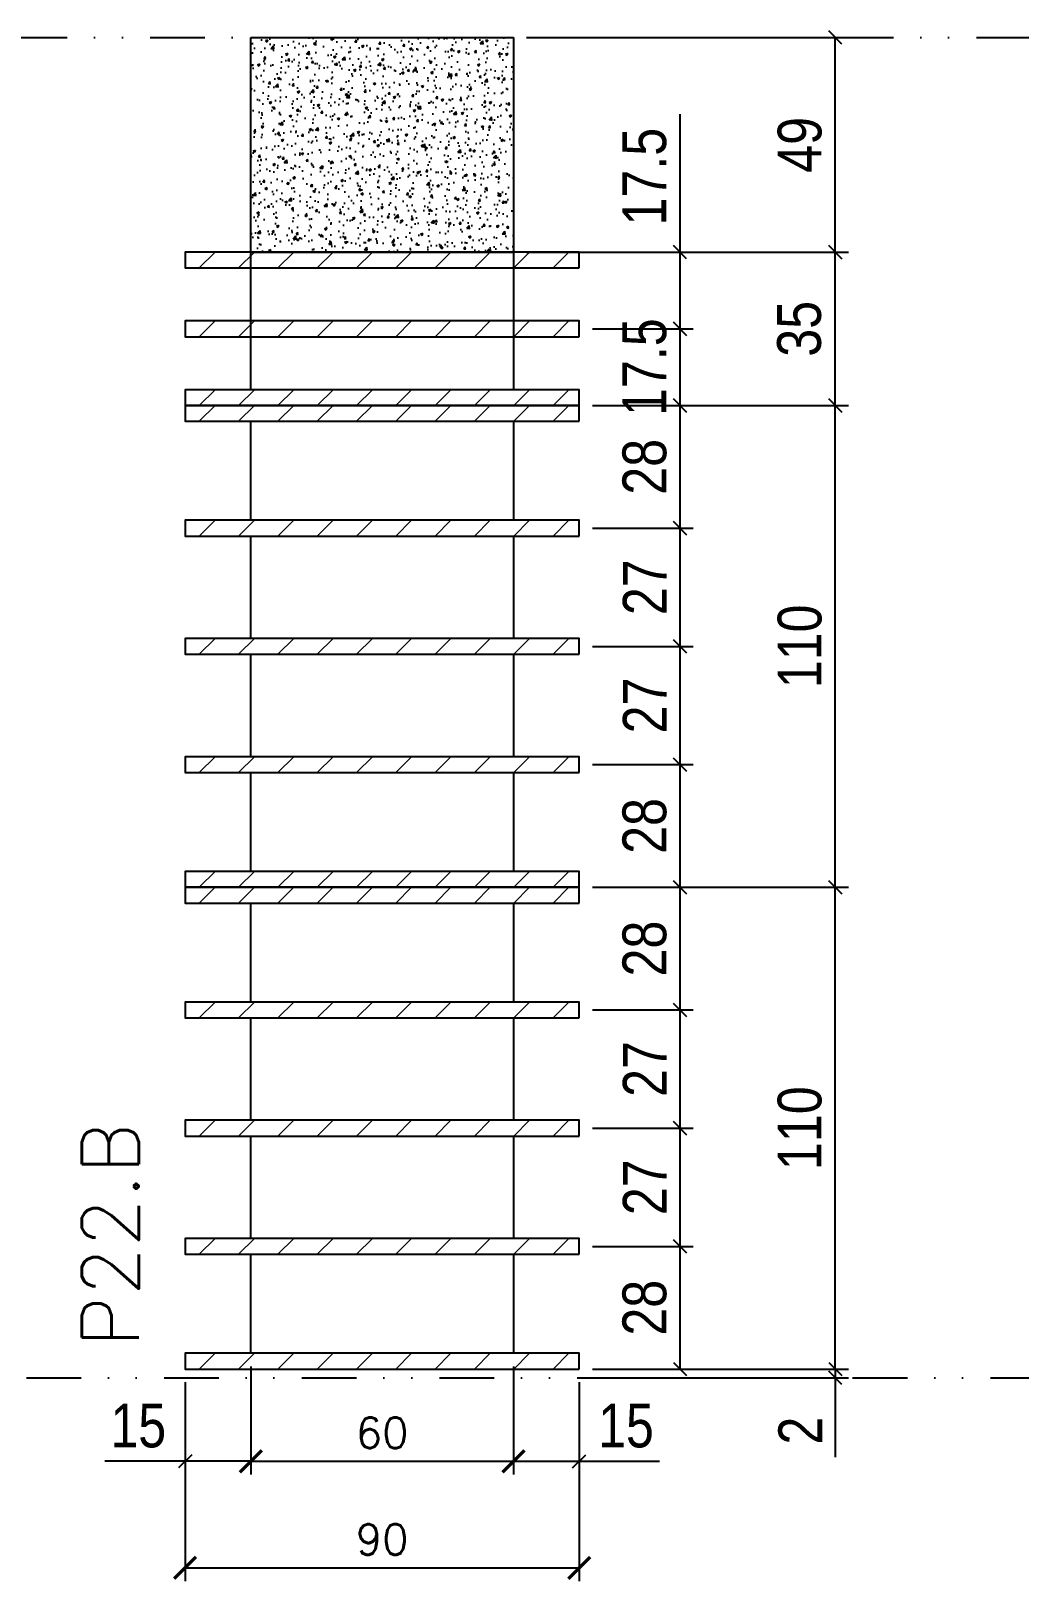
# Model space of a CAD drawing. Extents: x 14400 to 27878, y -21631 to 6985.
# Drawn here: x 18382.9 to 18608.5, y -9852.4 to -9498.5 of the extents above; entities that cross this region are included whole.
import ezdxf

# ---------------------------------------------------------------- set-up
doc = ezdxf.new("R2010")
doc.units = 0
doc.linetypes.add('DIVIDE2', pattern=[0.625, 0.25, -0.125, 0, -0.125, 0, -0.125])
for name, color, linetype in [('COTA', 241, 'Continuous'), ('cotas', 4, 'Continuous'), ('Nível', 160, 'Continuous'), ('TEXTO_GERAL', 7, 'Continuous')]:
    doc.layers.add(name, color=color, linetype=linetype)
doc.layers.add('HACHURACONCRETO', color=7, linetype='Continuous', lineweight=13)
doc.styles.add('COTA TECNICA', font='techl___.ttf', dxfattribs={"height": 10})
doc.styles.add('REGUA-120', font='ROMANS.shx', dxfattribs={"height": 15})
doc.styles.add('ROMANS', font='romans.shx')
doc.dimstyles.new('Cota Paínel', dxfattribs={"dimtxt": 7, "dimasz": 5, "dimexe": 3, "dimexo": 3, "dimgap": 3, "dimtad": 1, "dimdec": 1, "dimzin": 12, "dimdsep": 46, "dimtxsty": 'ROMANS', "dimblk": 'ARCHTICK', "dimcen": 0, "dimclrd": 4, "dimclre": 4, "dimclrt": 1, "dimadec": 1, "dimazin": 3, "dimtfac": 1, "dimtdec": 1, "dimtmove": 0, "dimatfit": 3, "dimldrblk": 'OBLIQUE', "dimfxl": 1, "dimtolj": 1, "dimtzin": 12, "dimarcsym": 0})
doc.dimstyles.new('PAINEL', dxfattribs={"dimtxt": 10, "dimasz": 3, "dimexe": 3, "dimexo": 3, "dimgap": 3, "dimtad": 1, "dimdec": 1, "dimzin": 12, "dimdsep": 46, "dimtxsty": 'COTA TECNICA', "dimblk1": 'OBLIQUE', "dimblk2": 'OBLIQUE', "dimsah": 1, "dimcen": 0.9, "dimclrd": 4, "dimclre": 4, "dimclrt": 240, "dimadec": 1, "dimazin": 3, "dimtfac": 1, "dimtdec": 1, "dimtmove": 0, "dimatfit": 3, "dimfxl": 1, "dimtolj": 1, "dimtzin": 12, "dimarcsym": 0})

# ---------------------------------------------------------------- blocks, each defined once
blk = doc.blocks.new('_Oblique')
at = {"color": 0, "linetype": 'ByBlock', "lineweight": -2}
blk.add_line((-0.5, -0.5), (0.5, 0.5), dxfattribs=at)
blk = doc.blocks.new('*D4627')
at = {"layer": 'cotas', "color": 4, "lineweight": -2, "transparency": 16777216}
for p, q in [((18566.56, -9804.04), (18566.56, -9801.04)), ((18512.76, -9804.04), (18569.56, -9804.04)), ((18512.76, -9806.04), (18569.56, -9806.04)), ((18566.56, -9804.04), (18566.56, -9806.04)), ((18566.56, -9806.04), (18566.56, -9824.15))]:
    blk.add_line(p, q, dxfattribs=at)
at = {"layer": 'Defpoints', "color": 0, "transparency": 16777216}
for p in [(18509.76, -9804.04), (18509.76, -9806.04), (18566.56, -9806.04)]:
    blk.add_point(p, dxfattribs=at)
at = {"layer": 'cotas', "color": 4, "lineweight": -2, "transparency": 16777216, "xscale": 3, "yscale": 3, "zscale": 3}
for p, rotation in [((18566.56, -9804.04), 270), ((18566.56, -9806.04), 90)]:
    blk.add_blockref('_Oblique', p, dxfattribs=dict(at, rotation=rotation))
at = {"layer": 'cotas', "color": 240, "transparency": 16777216, "insert": (18558.56, -9818.1), "char_height": 10, "attachment_point": 5, "rotation": 90, "style": 'COTA TECNICA'}
blk.add_mtext('\\A1;2', dxfattribs=at)
blk = doc.blocks.new('*D4628')
at = {"layer": 'cotas', "color": 4, "lineweight": -2, "transparency": 16777216}
for p, q in [((18433.07, -9803.44), (18433.07, -9828.1)), ((18418.07, -9807.04), (18418.07, -9828.1)), ((18418.07, -9825.1), (18399.7, -9825.1)), ((18433.07, -9825.1), (18418.07, -9825.1))]:
    blk.add_line(p, q, dxfattribs=at)
at = {"layer": 'Defpoints', "color": 0, "transparency": 16777216}
for p in [(18433.07, -9800.44), (18418.07, -9804.04), (18418.07, -9825.1)]:
    blk.add_point(p, dxfattribs=at)
at = {"layer": 'cotas', "color": 4, "lineweight": -2, "transparency": 16777216, "xscale": 3, "yscale": 3, "zscale": 3, "rotation": 180}
blk.add_blockref('_Oblique', (18418.07, -9825.1), dxfattribs=at)
at = {"layer": 'cotas', "color": 4, "lineweight": -2, "transparency": 16777216, "xscale": 3, "yscale": 3, "zscale": 3}
blk.add_blockref('_Oblique', (18433.07, -9825.1), dxfattribs=at)
at = {"layer": 'cotas', "color": 240, "transparency": 16777216, "insert": (18407.38, -9816.99), "char_height": 10, "attachment_point": 5, "style": 'COTA TECNICA'}
blk.add_mtext('\\A1;15', dxfattribs=at)
blk = doc.blocks.new('*D4629')
at = {"layer": 'cotas', "color": 4, "lineweight": -2, "transparency": 16777216}
for p, q in [((18493.07, -9803.44), (18493.07, -9828.1)), ((18508.07, -9807.04), (18508.07, -9828.1)), ((18493.07, -9825.1), (18508.07, -9825.1)), ((18508.07, -9825.1), (18526.44, -9825.1))]:
    blk.add_line(p, q, dxfattribs=at)
at = {"layer": 'Defpoints', "color": 0, "transparency": 16777216}
for p in [(18493.07, -9800.44), (18508.07, -9804.04), (18508.07, -9825.1)]:
    blk.add_point(p, dxfattribs=at)
at = {"layer": 'cotas', "color": 4, "lineweight": -2, "transparency": 16777216, "xscale": 3, "yscale": 3, "zscale": 3, "rotation": 180}
blk.add_blockref('_Oblique', (18493.07, -9825.1), dxfattribs=at)
at = {"layer": 'cotas', "color": 4, "lineweight": -2, "transparency": 16777216, "xscale": 3, "yscale": 3, "zscale": 3}
blk.add_blockref('_Oblique', (18508.07, -9825.1), dxfattribs=at)
at = {"layer": 'cotas', "color": 240, "transparency": 16777216, "insert": (18518.75, -9816.99), "char_height": 10, "attachment_point": 5, "style": 'COTA TECNICA'}
blk.add_mtext('\\A1;15', dxfattribs=at)
blk = doc.blocks.new('_ArchTick')
at = {"color": 0, "linetype": 'ByBlock', "const_width": 0.15}
blk.add_lwpolyline([(-0.5, -0.5), (0.5, 0.5)], dxfattribs=at)
blk = doc.blocks.new('*D4630')
at = {"layer": 'COTA', "color": 4, "lineweight": -2, "transparency": 16777216}
for p, q in [((18418.07, -9807.04), (18418.07, -9852.43)), ((18508.07, -9807.04), (18508.07, -9852.43)), ((18418.07, -9849.43), (18508.07, -9849.43))]:
    blk.add_line(p, q, dxfattribs=at)
at = {"layer": 'Defpoints', "color": 0, "transparency": 16777216}
for p in [(18418.07, -9804.04), (18508.07, -9804.04), (18508.07, -9849.43)]:
    blk.add_point(p, dxfattribs=at)
at = {"layer": 'COTA', "color": 4, "lineweight": -2, "transparency": 16777216, "xscale": 5, "yscale": 5, "zscale": 5, "rotation": 180}
blk.add_blockref('_ArchTick', (18418.07, -9849.43), dxfattribs=at)
at = {"layer": 'COTA', "color": 4, "lineweight": -2, "transparency": 16777216, "xscale": 5, "yscale": 5, "zscale": 5}
blk.add_blockref('_ArchTick', (18508.07, -9849.43), dxfattribs=at)
at = {"layer": 'COTA', "color": 1, "transparency": 16777216, "insert": (18463.07, -9842.93), "char_height": 7, "attachment_point": 5, "style": 'ROMANS'}
blk.add_mtext('\\A1;90', dxfattribs=at)
blk = doc.blocks.new('*D4631')
at = {"layer": 'cotas', "color": 4, "lineweight": -2, "transparency": 16777216}
for p, q in [((18511.07, -9694.04), (18569.56, -9694.04)), ((18566.56, -9804.04), (18566.56, -9694.04)), ((18511.07, -9804.04), (18569.56, -9804.04))]:
    blk.add_line(p, q, dxfattribs=at)
at = {"layer": 'Defpoints', "color": 0, "transparency": 16777216}
for p in [(18508.07, -9694.04), (18566.56, -9694.04), (18508.07, -9804.04)]:
    blk.add_point(p, dxfattribs=at)
at = {"layer": 'cotas', "color": 4, "lineweight": -2, "transparency": 16777216, "xscale": 3, "yscale": 3, "zscale": 3}
for p, rotation in [((18566.56, -9694.04), 90), ((18566.56, -9804.04), 270)]:
    blk.add_blockref('_Oblique', p, dxfattribs=dict(at, rotation=rotation))
at = {"layer": 'cotas', "color": 240, "transparency": 16777216, "insert": (18558.46, -9749.04), "char_height": 10, "attachment_point": 5, "rotation": 90, "style": 'COTA TECNICA'}
blk.add_mtext('\\A1;110', dxfattribs=at)
blk = doc.blocks.new('*D4632')
at = {"layer": 'cotas', "color": 4, "lineweight": -2, "transparency": 16777216}
for p, q in [((18511.07, -9776.04), (18534.11, -9776.04)), ((18531.11, -9804.04), (18531.11, -9776.04)), ((18511.07, -9804.04), (18534.11, -9804.04))]:
    blk.add_line(p, q, dxfattribs=at)
at = {"layer": 'Defpoints', "color": 0, "transparency": 16777216}
for p in [(18508.07, -9776.04), (18531.11, -9776.04), (18508.07, -9804.04)]:
    blk.add_point(p, dxfattribs=at)
at = {"layer": 'cotas', "color": 4, "lineweight": -2, "transparency": 16777216, "xscale": 3, "yscale": 3, "zscale": 3}
for p, rotation in [((18531.11, -9776.04), 90), ((18531.11, -9804.04), 270)]:
    blk.add_blockref('_Oblique', p, dxfattribs=dict(at, rotation=rotation))
at = {"layer": 'cotas', "color": 240, "transparency": 16777216, "insert": (18523.02, -9790.04), "char_height": 10, "attachment_point": 5, "rotation": 90, "style": 'COTA TECNICA'}
blk.add_mtext('\\A1;28', dxfattribs=at)
blk = doc.blocks.new('*D4633')
at = {"layer": 'cotas', "color": 4, "lineweight": -2, "transparency": 16777216}
for p, q in [((18511.07, -9749.04), (18534.11, -9749.04)), ((18531.11, -9776.04), (18531.11, -9749.04)), ((18511.07, -9776.04), (18534.11, -9776.04))]:
    blk.add_line(p, q, dxfattribs=at)
at = {"layer": 'Defpoints', "color": 0, "transparency": 16777216}
for p in [(18508.07, -9749.04), (18531.11, -9749.04), (18508.07, -9776.04)]:
    blk.add_point(p, dxfattribs=at)
at = {"layer": 'cotas', "color": 4, "lineweight": -2, "transparency": 16777216, "xscale": 3, "yscale": 3, "zscale": 3}
for p, rotation in [((18531.11, -9749.04), 90), ((18531.11, -9776.04), 270)]:
    blk.add_blockref('_Oblique', p, dxfattribs=dict(at, rotation=rotation))
at = {"layer": 'cotas', "color": 240, "transparency": 16777216, "insert": (18523.04, -9762.54), "char_height": 10, "attachment_point": 5, "rotation": 90, "style": 'COTA TECNICA'}
blk.add_mtext('\\A1;27', dxfattribs=at)
blk = doc.blocks.new('*D4634')
at = {"layer": 'cotas', "color": 4, "lineweight": -2, "transparency": 16777216}
for p, q in [((18511.07, -9722.04), (18534.11, -9722.04)), ((18531.11, -9749.04), (18531.11, -9722.04)), ((18511.07, -9749.04), (18534.11, -9749.04))]:
    blk.add_line(p, q, dxfattribs=at)
at = {"layer": 'Defpoints', "color": 0, "transparency": 16777216}
for p in [(18508.07, -9722.04), (18531.11, -9722.04), (18508.07, -9749.04)]:
    blk.add_point(p, dxfattribs=at)
at = {"layer": 'cotas', "color": 4, "lineweight": -2, "transparency": 16777216, "xscale": 3, "yscale": 3, "zscale": 3}
for p, rotation in [((18531.11, -9722.04), 90), ((18531.11, -9749.04), 270)]:
    blk.add_blockref('_Oblique', p, dxfattribs=dict(at, rotation=rotation))
at = {"layer": 'cotas', "color": 240, "transparency": 16777216, "insert": (18523.04, -9735.54), "char_height": 10, "attachment_point": 5, "rotation": 90, "style": 'COTA TECNICA'}
blk.add_mtext('\\A1;27', dxfattribs=at)
blk = doc.blocks.new('*D4635')
at = {"layer": 'cotas', "color": 4, "lineweight": -2, "transparency": 16777216}
for p, q in [((18511.07, -9694.04), (18534.11, -9694.04)), ((18531.11, -9722.04), (18531.11, -9694.04)), ((18511.07, -9722.04), (18534.11, -9722.04))]:
    blk.add_line(p, q, dxfattribs=at)
at = {"layer": 'Defpoints', "color": 0, "transparency": 16777216}
for p in [(18508.07, -9694.04), (18531.11, -9694.04), (18508.07, -9722.04)]:
    blk.add_point(p, dxfattribs=at)
at = {"layer": 'cotas', "color": 4, "lineweight": -2, "transparency": 16777216, "xscale": 3, "yscale": 3, "zscale": 3}
for p, rotation in [((18531.11, -9694.04), 90), ((18531.11, -9722.04), 270)]:
    blk.add_blockref('_Oblique', p, dxfattribs=dict(at, rotation=rotation))
at = {"layer": 'cotas', "color": 240, "transparency": 16777216, "insert": (18523.02, -9708.04), "char_height": 10, "attachment_point": 5, "rotation": 90, "style": 'COTA TECNICA'}
blk.add_mtext('\\A1;28', dxfattribs=at)
blk = doc.blocks.new('*D4636')
at = {"layer": 'cotas', "color": 4, "lineweight": -2, "transparency": 16777216}
for p, q in [((18511.07, -9584.04), (18569.56, -9584.04)), ((18566.56, -9694.04), (18566.56, -9584.04)), ((18511.07, -9694.04), (18569.56, -9694.04))]:
    blk.add_line(p, q, dxfattribs=at)
at = {"layer": 'Defpoints', "color": 0, "transparency": 16777216}
for p in [(18508.07, -9584.04), (18566.56, -9584.04), (18508.07, -9694.04)]:
    blk.add_point(p, dxfattribs=at)
at = {"layer": 'cotas', "color": 4, "lineweight": -2, "transparency": 16777216, "xscale": 3, "yscale": 3, "zscale": 3}
for p, rotation in [((18566.56, -9584.04), 90), ((18566.56, -9694.04), 270)]:
    blk.add_blockref('_Oblique', p, dxfattribs=dict(at, rotation=rotation))
at = {"layer": 'cotas', "color": 240, "transparency": 16777216, "insert": (18558.46, -9639.04), "char_height": 10, "attachment_point": 5, "rotation": 90, "style": 'COTA TECNICA'}
blk.add_mtext('\\A1;110', dxfattribs=at)
blk = doc.blocks.new('*D4637')
at = {"layer": 'cotas', "color": 4, "lineweight": -2, "transparency": 16777216}
for p, q in [((18511.07, -9666.04), (18534.11, -9666.04)), ((18531.11, -9694.04), (18531.11, -9666.04)), ((18511.07, -9694.04), (18534.11, -9694.04))]:
    blk.add_line(p, q, dxfattribs=at)
at = {"layer": 'Defpoints', "color": 0, "transparency": 16777216}
for p in [(18508.07, -9666.04), (18531.11, -9666.04), (18508.07, -9694.04)]:
    blk.add_point(p, dxfattribs=at)
at = {"layer": 'cotas', "color": 4, "lineweight": -2, "transparency": 16777216, "xscale": 3, "yscale": 3, "zscale": 3}
for p, rotation in [((18531.11, -9666.04), 90), ((18531.11, -9694.04), 270)]:
    blk.add_blockref('_Oblique', p, dxfattribs=dict(at, rotation=rotation))
at = {"layer": 'cotas', "color": 240, "transparency": 16777216, "insert": (18523.02, -9680.04), "char_height": 10, "attachment_point": 5, "rotation": 90, "style": 'COTA TECNICA'}
blk.add_mtext('\\A1;28', dxfattribs=at)
blk = doc.blocks.new('*D4638')
at = {"layer": 'cotas', "color": 4, "lineweight": -2, "transparency": 16777216}
for p, q in [((18511.07, -9639.04), (18534.11, -9639.04)), ((18531.11, -9666.04), (18531.11, -9639.04)), ((18511.07, -9666.04), (18534.11, -9666.04))]:
    blk.add_line(p, q, dxfattribs=at)
at = {"layer": 'Defpoints', "color": 0, "transparency": 16777216}
for p in [(18508.07, -9639.04), (18531.11, -9639.04), (18508.07, -9666.04)]:
    blk.add_point(p, dxfattribs=at)
at = {"layer": 'cotas', "color": 4, "lineweight": -2, "transparency": 16777216, "xscale": 3, "yscale": 3, "zscale": 3}
for p, rotation in [((18531.11, -9639.04), 90), ((18531.11, -9666.04), 270)]:
    blk.add_blockref('_Oblique', p, dxfattribs=dict(at, rotation=rotation))
at = {"layer": 'cotas', "color": 240, "transparency": 16777216, "insert": (18523.04, -9652.54), "char_height": 10, "attachment_point": 5, "rotation": 90, "style": 'COTA TECNICA'}
blk.add_mtext('\\A1;27', dxfattribs=at)
blk = doc.blocks.new('*D4639')
at = {"layer": 'cotas', "color": 4, "lineweight": -2, "transparency": 16777216}
for p, q in [((18511.07, -9612.04), (18534.11, -9612.04)), ((18531.11, -9639.04), (18531.11, -9612.04)), ((18511.07, -9639.04), (18534.11, -9639.04))]:
    blk.add_line(p, q, dxfattribs=at)
at = {"layer": 'Defpoints', "color": 0, "transparency": 16777216}
for p in [(18508.07, -9612.04), (18531.11, -9612.04), (18508.07, -9639.04)]:
    blk.add_point(p, dxfattribs=at)
at = {"layer": 'cotas', "color": 4, "lineweight": -2, "transparency": 16777216, "xscale": 3, "yscale": 3, "zscale": 3}
for p, rotation in [((18531.11, -9612.04), 90), ((18531.11, -9639.04), 270)]:
    blk.add_blockref('_Oblique', p, dxfattribs=dict(at, rotation=rotation))
at = {"layer": 'cotas', "color": 240, "transparency": 16777216, "insert": (18523.04, -9625.54), "char_height": 10, "attachment_point": 5, "rotation": 90, "style": 'COTA TECNICA'}
blk.add_mtext('\\A1;27', dxfattribs=at)
blk = doc.blocks.new('*D4640')
at = {"layer": 'cotas', "color": 4, "lineweight": -2, "transparency": 16777216}
for p, q in [((18511.07, -9584.04), (18534.11, -9584.04)), ((18531.11, -9612.04), (18531.11, -9584.04)), ((18511.07, -9612.04), (18534.11, -9612.04))]:
    blk.add_line(p, q, dxfattribs=at)
at = {"layer": 'Defpoints', "color": 0, "transparency": 16777216}
for p in [(18508.07, -9584.04), (18531.11, -9584.04), (18508.07, -9612.04)]:
    blk.add_point(p, dxfattribs=at)
at = {"layer": 'cotas', "color": 4, "lineweight": -2, "transparency": 16777216, "xscale": 3, "yscale": 3, "zscale": 3}
for p, rotation in [((18531.11, -9584.04), 90), ((18531.11, -9612.04), 270)]:
    blk.add_blockref('_Oblique', p, dxfattribs=dict(at, rotation=rotation))
at = {"layer": 'cotas', "color": 240, "transparency": 16777216, "insert": (18523.02, -9598.04), "char_height": 10, "attachment_point": 5, "rotation": 90, "style": 'COTA TECNICA'}
blk.add_mtext('\\A1;28', dxfattribs=at)
blk = doc.blocks.new('*D4641')
at = {"layer": 'COTA', "color": 4, "lineweight": -2, "transparency": 16777216}
for p, q in [((18433.07, -9809.04), (18433.07, -9828.1)), ((18493.07, -9809.04), (18493.07, -9828.1)), ((18433.07, -9825.1), (18493.07, -9825.1))]:
    blk.add_line(p, q, dxfattribs=at)
at = {"layer": 'Defpoints', "color": 0, "transparency": 16777216}
for p in [(18433.07, -9806.04), (18493.07, -9806.04), (18493.07, -9825.1)]:
    blk.add_point(p, dxfattribs=at)
at = {"layer": 'COTA', "color": 4, "lineweight": -2, "transparency": 16777216, "xscale": 5, "yscale": 5, "zscale": 5, "rotation": 180}
blk.add_blockref('_ArchTick', (18433.07, -9825.1), dxfattribs=at)
at = {"layer": 'COTA', "color": 4, "lineweight": -2, "transparency": 16777216, "xscale": 5, "yscale": 5, "zscale": 5}
blk.add_blockref('_ArchTick', (18493.07, -9825.1), dxfattribs=at)
at = {"layer": 'COTA', "color": 1, "transparency": 16777216, "insert": (18463.07, -9818.6), "char_height": 7, "attachment_point": 5, "style": 'ROMANS'}
blk.add_mtext('\\A1;60', dxfattribs=at)
blk = doc.blocks.new('*D4642')
at = {"layer": 'COTA', "color": 4, "lineweight": -2, "transparency": 16777216}
for p, q in [((18496.07, -9500.04), (18569.56, -9500.04)), ((18566.56, -9549.04), (18566.56, -9500.04)), ((18496.07, -9549.04), (18569.56, -9549.04))]:
    blk.add_line(p, q, dxfattribs=at)
at = {"layer": 'Defpoints', "color": 0, "transparency": 16777216}
for p in [(18493.07, -9500.04), (18566.56, -9500.04), (18493.07, -9549.04)]:
    blk.add_point(p, dxfattribs=at)
at = {"layer": 'COTA', "color": 4, "lineweight": -2, "transparency": 16777216, "xscale": 3, "yscale": 3, "zscale": 3}
for p, rotation in [((18566.56, -9500.04), 90), ((18566.56, -9549.04), 270)]:
    blk.add_blockref('_Oblique', p, dxfattribs=dict(at, rotation=rotation))
at = {"layer": 'COTA', "color": 240, "transparency": 16777216, "insert": (18558.46, -9524.54), "char_height": 10, "attachment_point": 5, "rotation": 90, "style": 'COTA TECNICA'}
blk.add_mtext('\\A1;49', dxfattribs=at)
blk = doc.blocks.new('*D4625')
at = {"layer": 'COTA', "color": 4, "lineweight": -2, "transparency": 16777216}
for p, q in [((18511.07, -9549.04), (18569.56, -9549.04)), ((18566.56, -9584.04), (18566.56, -9549.04)), ((18511.07, -9584.04), (18569.56, -9584.04))]:
    blk.add_line(p, q, dxfattribs=at)
at = {"layer": 'Defpoints', "color": 0, "transparency": 16777216}
for p in [(18508.07, -9549.04), (18566.56, -9549.04), (18508.07, -9584.04)]:
    blk.add_point(p, dxfattribs=at)
at = {"layer": 'COTA', "color": 4, "lineweight": -2, "transparency": 16777216, "xscale": 3, "yscale": 3, "zscale": 3}
for p, rotation in [((18566.56, -9549.04), 90), ((18566.56, -9584.04), 270)]:
    blk.add_blockref('_Oblique', p, dxfattribs=dict(at, rotation=rotation))
at = {"layer": 'COTA', "color": 240, "transparency": 16777216, "insert": (18558.34, -9566.54), "char_height": 10, "attachment_point": 5, "rotation": 90, "style": 'COTA TECNICA'}
blk.add_mtext('\\A1;35', dxfattribs=at)
blk = doc.blocks.new('*D4626')
at = {"layer": 'COTA', "color": 4, "lineweight": -2, "transparency": 16777216}
for p, q in [((18511.07, -9566.54), (18534.11, -9566.54)), ((18531.11, -9584.04), (18531.11, -9566.54)), ((18511.07, -9584.04), (18534.11, -9584.04))]:
    blk.add_line(p, q, dxfattribs=at)
at = {"layer": 'Defpoints', "color": 0, "transparency": 16777216}
for p in [(18508.07, -9566.54), (18531.11, -9566.54), (18508.07, -9584.04)]:
    blk.add_point(p, dxfattribs=at)
at = {"layer": 'COTA', "color": 4, "lineweight": -2, "transparency": 16777216, "xscale": 3, "yscale": 3, "zscale": 3}
for p, rotation in [((18531.11, -9566.54), 90), ((18531.11, -9584.04), 270)]:
    blk.add_blockref('_Oblique', p, dxfattribs=dict(at, rotation=rotation))
at = {"layer": 'COTA', "color": 240, "transparency": 16777216, "insert": (18523, -9575.29), "char_height": 10, "attachment_point": 5, "rotation": 90, "style": 'COTA TECNICA'}
blk.add_mtext('\\A1;17.5', dxfattribs=at)
blk = doc.blocks.new('*D4643')
at = {"layer": 'COTA', "color": 4, "lineweight": -2, "transparency": 16777216}
for p, q in [((18531.11, -9549.04), (18531.11, -9517.56)), ((18511.07, -9549.04), (18534.11, -9549.04)), ((18531.11, -9566.54), (18531.11, -9549.04)), ((18511.07, -9566.54), (18534.11, -9566.54))]:
    blk.add_line(p, q, dxfattribs=at)
at = {"layer": 'Defpoints', "color": 0, "transparency": 16777216}
for p in [(18508.07, -9549.04), (18531.11, -9549.04), (18508.07, -9566.54)]:
    blk.add_point(p, dxfattribs=at)
at = {"layer": 'COTA', "color": 4, "lineweight": -2, "transparency": 16777216, "xscale": 3, "yscale": 3, "zscale": 3}
for p, rotation in [((18531.11, -9549.04), 90), ((18531.11, -9566.54), 270)]:
    blk.add_blockref('_Oblique', p, dxfattribs=dict(at, rotation=rotation))
at = {"layer": 'COTA', "color": 240, "transparency": 16777216, "insert": (18523, -9531.8), "char_height": 10, "attachment_point": 5, "rotation": 90, "style": 'COTA TECNICA'}
blk.add_mtext('\\A1;17.5', dxfattribs=at)

msp = doc.modelspace()

# ---------------------------------------------------------------- hatches: boundary and pattern name
at = {"layer": 'COTA'}
h = msp.add_hatch(dxfattribs=at)
h.set_pattern_fill('AR-CONC', color=256, scale=0.03)
h.set_pattern_definition([(50, (99.023, 0), (5.4655401, -0.4781726), [0.5715, -6.2865]), (355, (99.023, 0), (-1.0573026, 5.7317054), [0.4572, -5.0292175]), (100.451445, (99.4785, -0.04), (4.4082374, 5.2535326), [0.4857003, -5.3427073]), (46.1842, (99.023, 1.524), (8.1323712, -1.2612698), [0.85725, -9.42975]), (96.635558, (99.701, 1.419), (7.122124, 7.4227837), [0.7285507, -8.0140682]), (351.18415, (99.023, 1.524), (7.122124, 7.4227837), [0.685799, -7.543792]), (21, (99.785, 1.143), (4.5484317, -3.0679559), [0.5715, -6.2865]), (326, (99.785, 1.143), (1.8540609, 5.525639), [0.4572, -5.0292]), (71.451445, (100.164, 0.8873), (6.4024926, 2.457683), [0.4857003, -5.3426981]), (37.5, (99.023, 0), (0.0926581, 2.53665117), [0, -4.96824, 0, -5.1054, 0, -5.04825]), (7.5, (99.023, 0), (2.00458988, 3.00541724), [0, -2.91084, 0, -4.85394, 0, -1.92405]), (327.5, (97.3238, 0), (4.06771786, -0.17186232), [0, -1.905, 0, -5.9436, 0, -7.8867]), (317.5, (96.5618, 0), (4.44387544, 0.76279473), [0, -2.4765, 0, -3.94716, 0, -5.6007])])
h.paths.add_polyline_path([(18433.067, -9500.041), (18433.067, -9549.041), (18493.067, -9549.041), (18493.067, -9500.041)])
at = {"layer": 'HACHURACONCRETO'}
h = msp.add_hatch(dxfattribs=at)
h.set_pattern_fill('ANSI31', color=256, scale=2)
h.set_pattern_definition([(45, (54715.7823, -23709.2444), (-4.4901281, 4.4901281), [])])
h.paths.add_polyline_path([(18508.067, -9552.641), (18508.067, -9549.041), (18418.067, -9549.041), (18418.067, -9552.641)])
h = msp.add_hatch(dxfattribs=at)
h.set_pattern_fill('ANSI31', color=256, scale=2)
h.set_pattern_definition([(45, (54715.7823, -23724.9444), (-4.4901281, 4.4901281), [])])
h.paths.add_polyline_path([(18508.067, -9568.341), (18508.067, -9564.741), (18418.067, -9564.741), (18418.067, -9568.341)])
h = msp.add_hatch(dxfattribs=at)
h.set_pattern_fill('ANSI31', color=256, scale=2)
h.set_pattern_definition([(45, (54715.7823, -23740.6444), (-4.4901281, 4.4901281), [])])
h.paths.add_polyline_path([(18508.067, -9584.041), (18508.067, -9580.441), (18418.067, -9580.441), (18418.067, -9584.041)])
h = msp.add_hatch(dxfattribs=at)
h.set_pattern_fill('ANSI31', color=256, scale=2)
h.set_pattern_definition([(45, (54715.7823, -23744.2444), (-4.4901281, 4.4901281), [])])
h.paths.add_polyline_path([(18508.067, -9587.641), (18508.067, -9584.041), (18418.067, -9584.041), (18418.067, -9587.641)])
h = msp.add_hatch(dxfattribs=at)
h.set_pattern_fill('ANSI31', color=256, scale=2)
h.set_pattern_definition([(45, (54715.7823, -23770.4444), (-4.4901281, 4.4901281), [])])
h.paths.add_polyline_path([(18508.067, -9613.841), (18508.067, -9610.241), (18418.067, -9610.241), (18418.067, -9613.841)])
h = msp.add_hatch(dxfattribs=at)
h.set_pattern_fill('ANSI31', color=256, scale=2)
h.set_pattern_definition([(45, (54715.7823, -23797.4444), (-4.4901281, 4.4901281), [])])
h.paths.add_polyline_path([(18508.067, -9640.841), (18508.067, -9637.241), (18418.067, -9637.241), (18418.067, -9640.841)])
h = msp.add_hatch(dxfattribs=at)
h.set_pattern_fill('ANSI31', color=256, scale=2)
h.set_pattern_definition([(45, (54715.7823, -23824.4444), (-4.4901281, 4.4901281), [])])
h.paths.add_polyline_path([(18508.067, -9667.841), (18508.067, -9664.241), (18418.067, -9664.241), (18418.067, -9667.841)])
h = msp.add_hatch(dxfattribs=at)
h.set_pattern_fill('ANSI31', color=256, scale=2)
h.set_pattern_definition([(45, (54715.7823, -23850.6444), (-4.4901281, 4.4901281), [])])
h.paths.add_polyline_path([(18508.067, -9694.041), (18508.067, -9690.441), (18418.067, -9690.441), (18418.067, -9694.041)])
h = msp.add_hatch(dxfattribs=at)
h.set_pattern_fill('ANSI31', color=256, scale=2)
h.set_pattern_definition([(45, (54715.7823, -23854.2444), (-4.4901281, 4.4901281), [])])
h.paths.add_polyline_path([(18508.067, -9697.641), (18508.067, -9694.041), (18418.067, -9694.041), (18418.067, -9697.641)])
h = msp.add_hatch(dxfattribs=at)
h.set_pattern_fill('ANSI31', color=256, scale=2)
h.set_pattern_definition([(45, (54715.7823, -23880.4444), (-4.4901281, 4.4901281), [])])
h.paths.add_polyline_path([(18508.067, -9723.841), (18508.067, -9720.241), (18418.067, -9720.241), (18418.067, -9723.841)])
h = msp.add_hatch(dxfattribs=at)
h.set_pattern_fill('ANSI31', color=256, scale=2)
h.set_pattern_definition([(45, (54715.7823, -23907.4444), (-4.4901281, 4.4901281), [])])
h.paths.add_polyline_path([(18508.067, -9750.841), (18508.067, -9747.241), (18418.067, -9747.241), (18418.067, -9750.841)])
h = msp.add_hatch(dxfattribs=at)
h.set_pattern_fill('ANSI31', color=256, scale=2)
h.set_pattern_definition([(45, (54715.7823, -23934.4444), (-4.4901281, 4.4901281), [])])
h.paths.add_polyline_path([(18508.067, -9777.841), (18508.067, -9774.241), (18418.067, -9774.241), (18418.067, -9777.841)])
h = msp.add_hatch(dxfattribs=at)
h.set_pattern_fill('ANSI31', color=256, scale=2)
h.set_pattern_definition([(45, (54715.7823, -23960.6444), (-4.4901281, 4.4901281), [])])
h.paths.add_polyline_path([(18508.067, -9804.041), (18508.067, -9800.441), (18418.067, -9800.441), (18418.067, -9804.041)])

# ---------------------------------------------------------------- linework, layer by layer
for points in [[(18508.067, -9552.641), (18508.067, -9549.041), (18418.067, -9549.041), (18418.067, -9552.641)], [(18433.067, -9549.041), (18493.067, -9549.041), (18493.067, -9580.441), (18433.067, -9580.441)], [(18508.067, -9568.341), (18508.067, -9564.741), (18418.067, -9564.741), (18418.067, -9568.341)], [(18508.067, -9584.041), (18508.067, -9580.441), (18418.067, -9580.441), (18418.067, -9584.041)], [(18508.067, -9587.641), (18508.067, -9584.041), (18418.067, -9584.041), (18418.067, -9587.641)], [(18433.067, -9587.641), (18493.067, -9587.641), (18493.067, -9610.241), (18433.067, -9610.241)], [(18508.067, -9613.841), (18508.067, -9610.241), (18418.067, -9610.241), (18418.067, -9613.841)], [(18433.067, -9613.841), (18493.067, -9613.841), (18493.067, -9637.241), (18433.067, -9637.241)], [(18508.067, -9640.841), (18508.067, -9637.241), (18418.067, -9637.241), (18418.067, -9640.841)], [(18433.067, -9640.841), (18493.067, -9640.841), (18493.067, -9664.241), (18433.067, -9664.241)], [(18508.067, -9667.841), (18508.067, -9664.241), (18418.067, -9664.241), (18418.067, -9667.841)], [(18433.067, -9667.841), (18493.067, -9667.841), (18493.067, -9690.441), (18433.067, -9690.441)], [(18508.067, -9694.041), (18508.067, -9690.441), (18418.067, -9690.441), (18418.067, -9694.041)], [(18508.067, -9697.641), (18508.067, -9694.041), (18418.067, -9694.041), (18418.067, -9697.641)], [(18433.067, -9697.641), (18493.067, -9697.641), (18493.067, -9720.241), (18433.067, -9720.241)], [(18508.067, -9723.841), (18508.067, -9720.241), (18418.067, -9720.241), (18418.067, -9723.841)], [(18433.067, -9723.841), (18493.067, -9723.841), (18493.067, -9747.241), (18433.067, -9747.241)], [(18508.067, -9750.841), (18508.067, -9747.241), (18418.067, -9747.241), (18418.067, -9750.841)], [(18433.067, -9750.841), (18493.067, -9750.841), (18493.067, -9774.241), (18433.067, -9774.241)], [(18508.067, -9777.841), (18508.067, -9774.241), (18418.067, -9774.241), (18418.067, -9777.841)], [(18433.067, -9777.841), (18493.067, -9777.841), (18493.067, -9800.441), (18433.067, -9800.441)], [(18508.067, -9804.041), (18508.067, -9800.441), (18418.067, -9800.441), (18418.067, -9804.041)]]:
    msp.add_lwpolyline(points, close=True)
at = {"layer": 'COTA'}
for p, q in [((18433.067, -9549.041), (18433.067, -9500.041)), ((18433.067, -9500.041), (18493.067, -9500.041)), ((18493.067, -9500.041), (18493.067, -9549.041)), ((18433.067, -9549.041), (18493.067, -9549.041))]:
    msp.add_line(p, q, dxfattribs=at)
at = {"layer": 'Nível', "color": 4, "linetype": 'DIVIDE2', "ltscale": 50}
for p, q in [((18158.487, -9500.041), (19028.467, -9500.041)), ((17658.467, -9806.041), (19028.467, -9806.041))]:
    msp.add_line(p, q, dxfattribs=at)

# ---------------------------------------------------------------- texts
at = {"layer": 'TEXTO_GERAL', "style": 'REGUA-120'}
msp.add_text('P22.B', height=13, rotation=90, dxfattribs=at).set_placement((18407.485, -9799.075))

# ---------------------------------------------------------------- dimensions: what is measured, and where the dimension line sits
at = {"layer": 'COTA'}
for base, p1, p2, picture, middle in [((18566.558, -9500.041), (18493.067, -9549.041), (18493.067, -9500.041), '*D4642', (18558.456, -9524.541)), ((18531.113, -9549.041), (18508.067, -9566.541), (18508.067, -9549.041), '*D4643', (18523.004, -9531.798)), ((18566.558, -9549.041), (18508.067, -9584.041), (18508.067, -9549.041), '*D4625', (18558.339, -9566.541))]:
    dim = msp.add_linear_dim(base=base, p1=p1, p2=p2, angle=90, dimstyle='PAINEL', dxfattribs=at)
    dim.commit()
    dim.dimension.update_dxf_attribs({"geometry": picture, "text_midpoint": middle})
dim = msp.add_linear_dim(base=(18531.113, -9566.541), p1=(18508.067, -9584.041), p2=(18508.067, -9566.541), angle=90, dimstyle='PAINEL', dxfattribs=at)
dim.commit()
dim.dimension.update_dxf_attribs({"geometry": '*D4626', "text_midpoint": (18531.113, -9575.291), "dimtype": 160})
at = {"layer": 'COTA', "color": 30, "true_color": 0xf26722}
dim = msp.add_aligned_dim(p1=(18418.067, -9804.041), p2=(18508.067, -9804.041), distance=-45.389, dimstyle='Cota Paínel', dxfattribs=at)
dim.commit()
dim.dimension.update_dxf_attribs({"geometry": '*D4630', "text_midpoint": (18463.067, -9842.93)})
at = {"layer": 'COTA', "color": 2}
dim = msp.add_linear_dim(base=(18493.067, -9825.098), p1=(18433.067, -9806.041), p2=(18493.067, -9806.041), dimstyle='Cota Paínel', dxfattribs=at)
dim.commit()
dim.dimension.update_dxf_attribs({"geometry": '*D4641', "text_midpoint": (18463.067, -9818.598)})
at = {"layer": 'cotas'}
for base, p1, p2, angle, picture, middle in [((18566.558, -9584.041), (18508.067, -9694.041), (18508.067, -9584.041), 90, '*D4636', (18558.456, -9639.041)), ((18531.113, -9584.041), (18508.067, -9612.041), (18508.067, -9584.041), 90, '*D4640', (18523.018, -9598.041)), ((18531.113, -9639.041), (18508.067, -9666.041), (18508.067, -9639.041), 90, '*D4638', (18523.04, -9652.541)), ((18531.113, -9666.041), (18508.067, -9694.041), (18508.067, -9666.041), 90, '*D4637', (18523.018, -9680.041)), ((18566.558, -9694.041), (18508.067, -9804.041), (18508.067, -9694.041), 90, '*D4631', (18558.456, -9749.041)), ((18531.113, -9694.041), (18508.067, -9722.041), (18508.067, -9694.041), 90, '*D4635', (18523.018, -9708.041)), ((18531.113, -9749.041), (18508.067, -9776.041), (18508.067, -9749.041), 90, '*D4633', (18523.04, -9762.541)), ((18531.113, -9776.041), (18508.067, -9804.041), (18508.067, -9776.041), 90, '*D4632', (18523.018, -9790.041)), ((18508.067, -9825.098), (18493.067, -9800.441), (18508.067, -9804.041), 180, '*D4629', (18518.753, -9816.988)), ((18566.558, -9806.041), (18509.763, -9804.041), (18509.763, -9806.041), 90, '*D4627', (18558.558, -9818.097))]:
    dim = msp.add_linear_dim(base=base, p1=p1, p2=p2, angle=angle, dimstyle='PAINEL', dxfattribs=at)
    dim.commit()
    dim.dimension.update_dxf_attribs({"geometry": picture, "text_midpoint": middle})
for base, p1, p2, picture, middle in [((18531.113, -9612.041), (18508.067, -9639.041), (18508.067, -9612.041), '*D4639', (18523.04, -9625.541)), ((18531.113, -9722.041), (18508.067, -9749.041), (18508.067, -9722.041), '*D4634', (18523.04, -9735.541))]:
    dim = msp.add_linear_dim(base=base, p1=p1, p2=p2, angle=90, dimstyle='PAINEL', override={"dimtmove": 1}, dxfattribs=at)
    dim.commit()
    dim.dimension.update_dxf_attribs({"geometry": picture, "text_midpoint": middle})
dim = msp.add_linear_dim(base=(18418.067, -9825.098), p1=(18433.067, -9800.441), p2=(18418.067, -9804.041), dimstyle='PAINEL', dxfattribs=at)
dim.commit()
dim.dimension.update_dxf_attribs({"geometry": '*D4628', "text_midpoint": (18407.381, -9816.988)})

doc.saveas('drawing.dxf')
